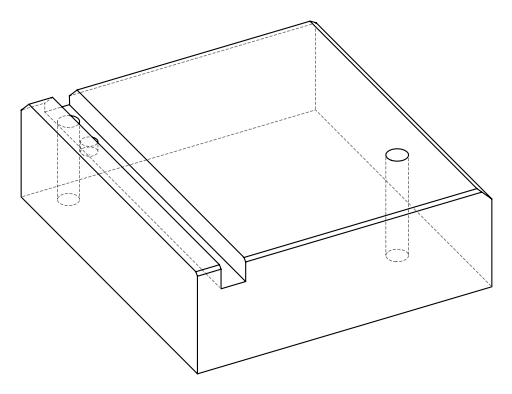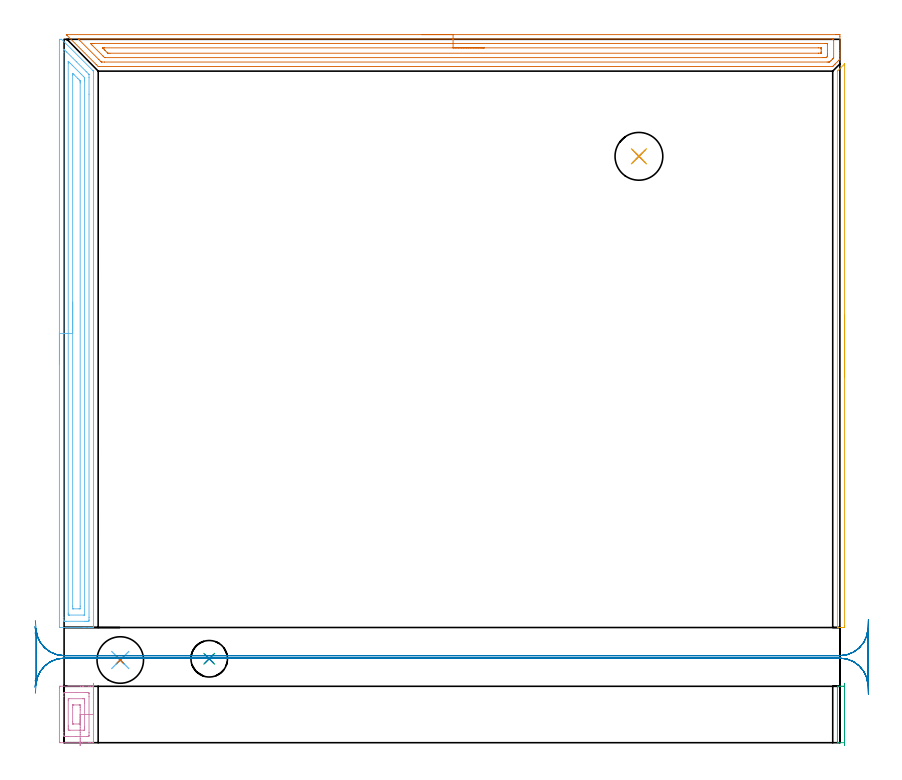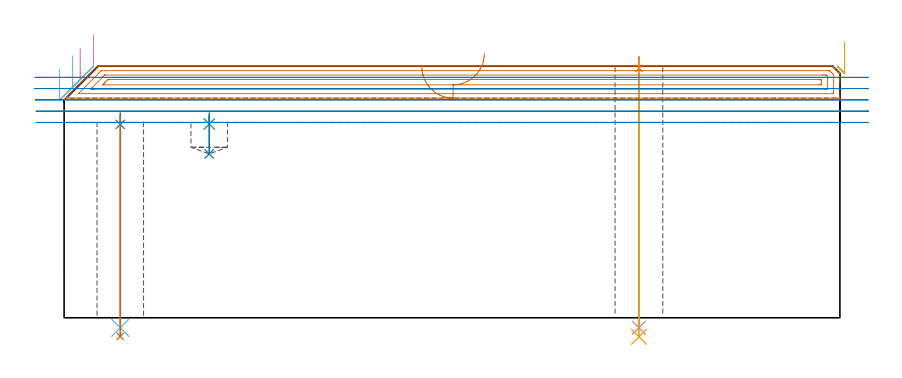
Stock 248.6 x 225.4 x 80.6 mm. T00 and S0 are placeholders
(PLAN: 14 operations, 7 tool changes, 24.1 min)
(1 SPOT_DRILL | STEP1HOLE | NXT0321_9005460120000 | 0.03 min | 3 mm3)
(2 SPOT_DRILL_1 | STEP1HOLE_1 | NXT0321_9005460120000 | 0.03 min | 1949 mm3)
(3 SPOT_DRILL_2 | STEP1POCKET | NXT0321_9005460120000 | 0.03 min | 1934 mm3)
(4 DRILL_THROUGH_HOLE_INTO_CENTER | STEP1HOLE | NXT0301_065 | 0.34 min | 5579 mm3)
(5 DRILL_TO_ENLARGE_THROUGH_HOLE | STEP1HOLE | UGT0301_283 | 0.36 min | 9224 mm3)
(6 DRILL_THROUGH_HOLE_INTO_CENTER_1 | STEP1HOLE_1 | NXT0301_065 | 0.28 min | 4365 mm3)
(7 DRILL_TO_ENLARGE_THROUGH_HOLE_1 | STEP1HOLE_1 | UGT0301_280 | 0.29 min | 7724 mm3)
(8 DRILL_BLIND_HOLE_INTO_CENTER | STEP1POCKET | NXT0301_088 | 0.05 min | 1022 mm3)
(9 AREA_MILL | FG_CHAMFER_SURFACE | UGT0205_001 | 0.3 min | 53 mm3)
(10 AREA_MILL_1 | FG_CHAMFER_SURFACE_1 | UGT0205_001 | 0.84 min | 1444 mm3)
(11 AREA_MILL_2 | FG_CHAMFER_SURFACE_2 | UGT0205_001 | 1.59 min | 488 mm3)
(12 AREA_MILL_3 | FG_CHAMFER_SURFACE_3 | UGT0205_001 | 6.15 min | 11561 mm3)
(13 AREA_MILL_4 | FG_CHAMFER_SURFACE_4 | UGT0205_001 | 7.99 min | 12540 mm3)
(14 MILL_RECTANGULAR_SLOT | SLOT_RECTANGULAR | UGT0201_100 | Follow Part, ap 4.5, ae 75% | 5.84 min | 78227 mm3)
(TOOL NXT0321_9005460120000 | NC Spot Drill, 142deg, 12mm, Carbide, Uncoated | D12 PA142 FL30 Z2)
(TOOL NXT0301_065 | Carbide Drill 9.4mm [860.1-0940-075A1-MM 2214] | D9.4 PA140 FL98 Z2)
(TOOL UGT0301_283 | Twist Drill 15.3 mm | D15.3 PA118 FL120 Z2)
(TOOL UGT0301_280 | Twist Drill 14.9 mm | D14.9 PA118 FL114 Z2)
(TOOL NXT0301_088 | Carbide Drill 11.7mm [860.1-1170-035A1-MM 2214] | D11.7 PA140 FL55 Z2)
(TOOL UGT0205_001 | Chamfer Mill 20 x 3 x 45 deg. | D20 FL50 Z2)
(TOOL UGT0201_100 | End Mill 18 mm | D18 FL22 Z2)
(OP 1 SPOT_DRILL)
G17 G21 G94 G90
T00 M6
G54
G17 G0 G90 X184.2 Y187.9 S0 M3
G43 Z90.6 H0
G94 G81 G98 Z79.941 F250. R83.6
G80
M5
M2
(OP 2 SPOT_DRILL_1)
G17 G21 G94 G90
T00 M6
G54
G17 G0 G90 X18. Y26.5 S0 M3
G43 Z90.6 H0
G94 G81 G98 Z61.959 F250. R65.6
G80
M5
M2
(OP 3 SPOT_DRILL_2)
G17 G21 G94 G90
T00 M6
G54
G17 G0 G90 X46.5 Y26.9 S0 M3
G43 Z90.6 H0
G94 G81 G98 Z62.096 F250. R65.6
G80
M5
M2
(OP 4 DRILL_THROUGH_HOLE_INTO_CENTER)
G17 G21 G94 G90
T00 M6
G54
G17 G0 G90 X184.2 Y187.9 S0 M3
G43 Z90.6 H1
G94 G73 G98 Z-3.211 F250. Q9.312 R82.6
G80
M5
M2
(OP 5 DRILL_TO_ENLARGE_THROUGH_HOLE)
G17 G21 G94 G90
T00 M6
G54
G17 G0 G90 X184.2 Y187.9 S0 M3
G43 Z90.6 H0
G94 G73 G98 Z-6.097 F250. Q14.449 R82.6
G80
M5
M2
(OP 6 DRILL_THROUGH_HOLE_INTO_CENTER_1)
G17 G21 G94 G90
T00 M6
G54
G17 G0 G90 X18. Y26.5 S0 M3
G43 Z90.6 H1
G94 G73 G98 Z-3.211 F250. Q8.226 R64.6
G80
M5
M2
(OP 7 DRILL_TO_ENLARGE_THROUGH_HOLE_1)
G17 G21 G94 G90
T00 M6
G54
G17 G0 G90 X18. Y26.5 S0 M3
G43 Z90.6 H0
G94 G73 G98 Z-5.976 F250. Q13.715 R64.6
G80
M5
M2
(OP 8 DRILL_BLIND_HOLE_INTO_CENTER)
G17 G21 G94 G90
T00 M6
G54
G17 G0 G90 X46.5 Y26.9 S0 M3
G43 Z90.6 H1
G94 G81 G98 Z52.5 F250. R64.6
G80
M5
M2
(OP 9 AREA_MILL)
G17 G21 G94 G90
T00 M6
G54
G17 G0 G90 X250.1 Y19.05 S1061 M3
G43 Z90.6 H0
Z88.3
G94 G1 Y19.012 Z87.428 F250.
Y18.898 Z86.563
Y18.709 Z85.712
Y18.447 Z84.88
Y18.113 Z84.074
Y17.71 Z83.3
Y17.242 Z82.564
Y16.711 Z81.872
Y16.121 Z81.229
Y15.478 Z80.639
Y14.786 Z80.108
Y14.05 Z79.64
Y13.276 Z79.237
Y12.47 Z78.903
Y11.638 Z78.641
Y10.787 Z78.452
Y9.922 Z78.338
Y9.05 Z78.3
Y0.284
X250.099 Y0.14 Z78.301
X250.093 Y0.003 Z78.304
X250.092 Y0. Z78.305
X247.976 Z80.423
X247.892 Z80.5
X247.888 Y0.001 Z80.504
X247.803 Y0.01 Z80.588
X247.8 Y0.14 Z80.6
Y17.96
X247.803 Y18.09 Z80.588
X247.887 Y18.098 Z80.505
X247.976 Y18.1 Z80.423
X248.626 Z79.773
X249.274 Z79.126
X249.819 Z78.577
X250.092 Z78.305
X250.093 Y18.097 Z78.303
X250.099 Y17.96 Z78.301
X250.1 Y17.816 Z78.3
Y9.05
Y8.178 Z78.338
Y7.314 Z78.452
Y6.462 Z78.641
Y5.63 Z78.903
Y4.824 Z79.237
Y4.05 Z79.64
Y3.314 Z80.108
Y2.622 Z80.64
Y1.979 Z81.229
Y1.39 Z81.872
Y0.859 Z82.564
Y0.39 Z83.3
Y-0.013 Z84.074
Y-0.347 Z84.88
Y-0.609 Z85.712
Y-0.798 Z86.564
Y-0.912 Z87.428
Y-0.95 Z88.3
G0 Z90.6
M5
M2
(OP 10 AREA_MILL_1)
G17 G21 G94 G90
T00 M6
G54
G17 G0 G90 X9.4 Y19.05 S1061 M3
G43 Z90.6 H0
G94 G1 Y19.012 Z89.728 F250.
Y18.898 Z88.863
Y18.709 Z88.012
Y18.447 Z87.18
Y18.113 Z86.374
Y17.71 Z85.6
Y17.242 Z84.864
Y16.71 Z84.172
Y16.121 Z83.529
Y15.478 Z82.939
Y14.786 Z82.408
Y14.05 Z81.94
Y13.276 Z81.537
Y12.47 Z81.203
Y11.638 Z80.941
Y10.787 Z80.752
Y9.922 Z80.638
Y9.05 Z80.6
Y0.14
X9.397 Y0.01 Z80.588
X9.365 Y0.006 Z80.557
X9.049 Y0. Z80.248
X8.509 Z79.708
X7.951 Z79.146
X5.894 Z77.091
X5.284 Z76.478
X-1.246 Y0.001 Z69.951
X-1.492 Y0.01 Z69.705
X-1.499 Y0.254 Z69.699
Y0.288
X-1.5 Y17.515 Z69.7
X-1.497 Y17.848 Z69.701
X-1.491 Y18.09 Z69.705
X-1.245 Y18.1 Z69.951
X5.284 Z76.478
X5.894 Z77.091
X6.173 Z77.37
X7.951 Z79.146
X8.51 Z79.709
X9.049 Z80.248
X9.365 Y18.094 Z80.557
X9.397 Y18.09 Z80.588
X9.4 Y17.96 Z80.6
Y9.05
X7.986 Z79.186
Y3.258
X7.984 Y2.367 Z79.184
X7.983 Y2.335 Z79.183
X7.951 Y2.01 Z79.151
X7.427 Y2.002 Z78.627
X3.872 Y2. Z75.072
X1.205 Z72.405
X0.838 Z72.038
X0.313 Y2.002 Z71.513
X-0.051 Y2.01 Z71.149
X-0.083 Y2.367 Z71.117
X-0.085 Y2.401 Z71.115
X-0.086 Y3.258 Z71.114
Y14.842
X-0.085 Y15.733 Z71.115
X-0.083 Y15.765 Z71.117
X-0.051 Y16.09 Z71.149
X0.473 Y16.099 Z71.673
X4.028 Y16.1 Z75.228
X6.696 Z77.896
X7.062 Z78.262
X7.587 Y16.098 Z78.787
X7.951 Y16.09 Z79.151
X7.983 Y15.733 Z79.183
X7.985 Y15.699 Z79.185
X7.986 Y14.842 Z79.186
Y9.05
X6.572 Z77.772
Y5.04
X6.571 Y4.641 Z77.771
X6.569 Y4.149 Z77.769
X6.567 Y4.05 Z77.767
X6.564 Y4.01 Z77.764
X6.471 Y4.006 Z77.671
X6.321 Y4.001 Z77.521
X1.876 Y4. Z73.076
X1.727 Y4.003 Z72.927
X1.578 Y4.01 Z72.778
X1.335 Y4.026 Z72.535
X1.333 Y4.149 Z72.533
X1.33 Y4.548 Z72.53
X1.329 Y5.04 Z72.529
X1.328 Y5.44 Z72.528
X1.329 Y13.459 Z72.529
X1.331 Y13.951 Z72.531
X1.333 Y14.05 Z72.533
X1.336 Y14.09 Z72.536
X1.429 Y14.095 Z72.629
X1.579 Y14.099 Z72.779
X6.024 Y14.1 Z77.224
X6.173 Y14.097 Z77.373
X6.322 Y14.09 Z77.522
X6.565 Y14.074 Z77.765
X6.567 Y13.951 Z77.767
X6.57 Y13.552 Z77.77
X6.571 Y13.06 Z77.771
X6.572 Y12.66 Z77.772
Y9.05
X5.157 Z76.357
Y6.949
Y6.822
X5.153 Y6.063 Z76.353
X5.151 Y6.016 Z76.351
X5.112 Y6.01 Z76.312
X5.01 Y6.005 Z76.21
X4.805 Y6.001 Z76.005
X3.066 Z74.266
X2.88 Y6.003 Z74.08
X2.788 Y6.008 Z73.988
X2.749 Y6.012 Z73.949
X2.748 Y6.044 Z73.948
X2.743 Y6.695 Z73.943
Y6.822
Y11.278
X2.747 Y12.037 Z73.947
X2.749 Y12.084 Z73.949
X2.788 Y12.09 Z73.988
X2.89 Y12.095 Z74.09
X3.095 Y12.099 Z74.295
X4.834 Z76.034
X5.02 Y12.097 Z76.22
X5.112 Y12.092 Z76.312
X5.15 Y12.088 Z76.35
X5.152 Y12.056 Z76.352
X5.157 Y11.405 Z76.357
Y11.278
Y10.513
Y9.05
Y8.179 Z76.395
Y7.314 Z76.509
Y6.462 Z76.698
Y5.63 Z76.96
Y4.824 Z77.294
Y4.05 Z77.697
Y3.314 Z78.166
Y2.622 Z78.697
Y1.979 Z79.286
Y1.39 Z79.929
Y0.858 Z80.621
Y0.39 Z81.357
Y-0.013 Z82.131
Y-0.347 Z82.937
Y-0.609 Z83.769
Y-0.798 Z84.621
Y-0.912 Z85.486
Y-0.95 Z86.357
G0 Z90.6
M5
M2
(OP 11 AREA_MILL_2)
G17 G21 G94 G90
T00 M6
G54
G17 G0 G90 X250.1 Y137.2 S1061 M3
G43 Z90.6 H0
Z88.3
G94 G1 Y137.162 Z87.428 F250.
Y137.048 Z86.564
Y136.859 Z85.712
Y136.597 Z84.88
Y136.263 Z84.074
Y135.86 Z83.3
Y135.392 Z82.564
Y134.86 Z81.872
Y134.271 Z81.229
Y133.628 Z80.64
Y132.936 Z80.108
Y132.2 Z79.64
Y131.426 Z79.237
Y130.62 Z78.903
Y129.788 Z78.641
Y128.937 Z78.452
Y128.072 Z78.338
Y127.2 Z78.3
Y37.362
X250.098 Y37.06 Z78.302
X250.093 Y36.919 Z78.304
X250.091 Y36.904 Z78.305
X249.819 Y36.9 Z78.577
X249.261 Z79.135
X248.95 Z79.445
X248.001 Z80.398
X247.9 Z80.492
X247.892 Y36.901 Z80.5
X247.803 Y36.91 Z80.588
X247.8 Y37.06 Z80.6
Y215.109
X247.804 Y215.195 Z80.59
X247.832 Y215.231 Z80.563
X247.955 Y215.355 Z80.444
X249.98 Y217.382 Z78.416
X250.06 Y217.464 Z78.331
X250.091 Y217.484 Z78.299
X250.093 Y217.481 Z78.298
X250.096 Y217.47 Z78.296
X250.098 Y217.412 Z78.298
X250.099 Y217.34 Z78.299
X250.1 Y217.182 Z78.3
Y127.2
Y126.328 Z78.338
Y125.464 Z78.452
Y124.612 Z78.641
Y123.78 Z78.903
Y122.974 Z79.237
Y122.2 Z79.64
Y121.464 Z80.108
Y120.772 Z80.64
Y120.129 Z81.229
Y119.54 Z81.872
Y119.009 Z82.564
Y118.54 Z83.3
Y118.137 Z84.074
Y117.803 Z84.88
Y117.541 Z85.712
Y117.352 Z86.564
Y117.238 Z87.428
Y117.2 Z88.3
G0 Z90.6
M5
M2
(OP 12 AREA_MILL_3)
G17 G21 G94 G90
T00 M6
G54
G17 G0 G90 X-1.5 Y121.15 S1061 M3
G43 Z90.6 H0
Z79.7
G94 G1 Y121.188 Z78.828 F250.
Y121.302 Z77.964
Y121.491 Z77.112
Y121.753 Z76.28
Y122.087 Z75.474
Y122.49 Z74.7
Y122.958 Z73.964
Y123.49 Z73.272
Y124.079 Z72.629
Y124.722 Z72.04
Y125.414 Z71.508
Y126.15 Z71.04
Y126.924 Z70.637
Y127.73 Z70.303
Y128.562 Z70.041
Y129.414 Z69.852
Y130.278 Z69.738
Y131.15 Z69.7
Y225.248
X-1.498 Y225.303 Z69.702
X-1.493 Y225.4 Z69.707
X-0.982 Z70.218
X-0.951 Z70.249
X-0.799 Z70.397
X9.285 Y215.316 Z80.482
X9.327 Y215.272 Z80.525
X9.399 Y215.194 Z80.584
X9.4 Y214.991 Z80.6
Y37.052
X9.397 Y36.91 Z80.588
X9.362 Y36.906 Z80.554
X9.018 Y36.9 Z80.217
X8.558 Z79.757
X7.951 Z79.146
X6.759 Z77.956
X6.173 Z77.367
X-1.234 Y36.901 Z69.963
X-1.492 Y36.91 Z69.706
X-1.499 Y37.167 Z69.699
Y37.194
X-1.5 Y131.15 Z69.7
X-0.086 Z71.114
Y221.234
X-0.085 Y222.126 Z71.115
X-0.083 Y222.158 Z71.117
X-0.079 Y222.192 Z71.121
X-0.073 Y222.212 Z71.127
X-0.051 Y222.194 Z71.149
X0.022 Y222.126 Z71.222
X0.838 Y221.312 Z72.038
X3.95 Y218.2 Z75.15
X7.062 Y215.088 Z78.262
X7.159 Y214.991 Z78.359
X7.951 Y214.191 Z79.151
X7.97 Y214.168 Z79.17
X7.979 Y214.131 Z79.179
X7.983 Y214.099 Z79.183
X7.985 Y214.065 Z79.185
X7.986 Y213.207 Z79.186
Y207.8
Y40.174
X7.984 Y39.282 Z79.184
X7.982 Y39.251 Z79.182
X7.951 Y38.91 Z79.151
X7.441 Y38.902 Z78.641
X7.062 Y38.901 Z78.262
X6.554 Y38.9 Z77.754
X0.838 Y38.901 Z72.038
X0.326 Y38.903 Z71.526
X-0.051 Y38.91 Z71.149
X-0.082 Y39.282 Z71.118
X-0.084 Y39.315 Z71.116
X-0.086 Y40.174 Z71.114
Y131.15
X1.328 Z72.528
X1.329 Y217.667 Z72.529
Y218.065
X1.332 Y218.2 Z72.532
X1.335 Y218.305 Z72.535
X1.34 Y218.349 Z72.54
X1.419 Y218.273 Z72.619
X1.727 Y217.971 Z72.927
X2.034 Y217.667 Z73.234
X2.616 Y217.085 Z73.816
X5.284 Y214.417 Z76.484
X5.602 Y214.099 Z76.802
X6.173 Y213.523 Z77.373
X6.483 Y213.207 Z77.683
X6.565 Y213.102 Z77.765
X6.567 Y213.007 Z77.767
X6.57 Y212.809 Z77.77
X6.571 Y212.315 Z77.771
Y211.915
Y41.066
X6.57 Y40.966 Z77.77
X6.567 Y40.918 Z77.767
X6.566 Y40.913 Z77.766
X6.55 Y40.908 Z77.75
X6.503 Y40.904 Z77.703
X6.338 Y40.9 Z77.538
X1.727 Z72.927
X1.562 Y40.902 Z72.762
X1.452 Y40.905 Z72.652
X1.365 Y40.91 Z72.565
X1.335 Y40.918 Z72.535
X1.334 Y40.934 Z72.534
X1.331 Y41.066 Z72.531
X1.329 Y41.465 Z72.529
X1.328 Y131.15 Z72.528
X2.743 Z73.943
Y213.971
X2.744 Y214.099 Z73.944
X2.75 Y214.374 Z73.95
X2.753 Y214.486 Z73.953
X2.824 Y214.419 Z74.024
X3.151 Y214.099 Z74.351
X4.395 Y212.857 Z75.595
X4.935 Y212.315 Z76.135
X5.114 Y212.128 Z76.314
X5.144 Y212.096 Z76.344
X5.15 Y212.073 Z76.35
X5.153 Y212.028 Z76.353
X5.156 Y211.932 Z76.356
X5.157 Y211.55 Z76.357
Y211.423
Y43.742
X5.154 Y42.98 Z76.354
X5.151 Y42.927 Z76.351
X5.149 Y42.91 Z76.349
X5.128 Y42.908 Z76.328
X5.024 Y42.904 Z76.224
X4.814 Y42.901 Z76.014
X3.066 Z74.266
X2.871 Y42.903 Z74.071
X2.774 Y42.907 Z73.974
X2.753 Y42.91 Z73.953
X2.749 Y42.921 Z73.949
X2.748 Y42.957 Z73.948
X2.743 Y43.614 Z73.943
Y43.742
Y131.15
Y132.022 Z73.981
Y132.886 Z74.095
Y133.738 Z74.283
Y134.57 Z74.546
Y135.376 Z74.88
Y136.15 Z75.282
Y136.886 Z75.751
Y137.578 Z76.282
Y138.221 Z76.872
Y138.81 Z77.515
Y139.342 Z78.207
Y139.81 Z78.943
Y140.213 Z79.716
Y140.547 Z80.522
Y140.809 Z81.354
Y140.998 Z82.206
Y141.112 Z83.071
Y141.15 Z83.943
G0 Z90.6
M5
M2
(OP 13 AREA_MILL_4)
G17 G21 G94 G90
T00 M6
G54
G17 G0 G90 X114.65 Y226.9 S1061 M3
G43 Z90.6 H0
Z80.4
G94 G1 X114.688 Z79.528 F250.
X114.802 Z78.664
X114.991 Z77.812
X115.253 Z76.98
X115.587 Z76.174
X115.99 Z75.4
X116.458 Z74.664
X116.989 Z73.972
X117.579 Z73.329
X118.222 Z72.74
X118.914 Z72.208
X119.65 Z71.74
X120.424 Z71.337
X121.23 Z71.003
X122.062 Z70.741
X122.913 Z70.552
X123.778 Z70.438
X124.65 Z70.4
X247.349
X247.977 Y226.898 Z70.402
X248.594 Y226.893 Z70.405
X248.597 Y226.891 Z70.407
X248.6 Y226.271 Z71.026
Y221.8 Z75.494
Y221.258 Z76.039
Y220.906 Z76.39
Y220.363 Z76.932
Y220.012 Z77.283
X248.599 Y219.118 Z78.18
X248.598 Y219.009 Z78.289
X248.573 Y218.977 Z78.322
X248.285 Y218.685 Z78.615
X248.27 Y218.671 Z78.629
X247.825 Y218.223 Z79.073
X247.084 Y217.482 Z79.814
X246.932 Y217.329 Z79.966
X246.637 Y217.037 Z80.263
X246.515 Y216.915 Z80.385
X246.341 Y216.744 Z80.552
X246.295 Y216.704 Z80.589
X246.19 Y216.7 Z80.6
X11.153
X10.895 Y216.705 Z80.591
X10.271 Y217.329 Z79.971
X1.025 Y226.575 Z70.724
X0.88 Y226.718 Z70.579
X0.727 Y226.877 Z70.421
X0.717 Y226.894 Z70.403
X0.727 Y226.899 Z70.399
X124.65 Y226.9 Z70.4
Y225.486 Z71.814
X246.19 Y225.485 Z71.815
X246.299
X246.517 Y225.481 Z71.819
X246.575 Y225.479 Z71.821
X246.59 Y225.468 Z71.832
X246.594 Y225.435 Z71.865
X246.597 Y225.377 Z71.923
X246.6 Y224.967 Z72.333
X246.599 Y219.603 Z77.697
X246.593 Y219.481 Z77.819
X246.59 Y219.452 Z77.848
X246.576 Y219.434 Z77.866
X246.537 Y219.391 Z77.909
X246.268 Y219.118 Z78.182
X246.216 Y219.066 Z78.234
X245.782 Y218.632 Z78.668
X245.373 Y218.223 Z79.077
X245.334 Y218.186 Z79.114
X245.296 Y218.155 Z79.145
X245.243 Y218.121 Z79.179
X245.198 Y218.119 Z79.181
X245.1 Y218.116 Z79.184
X244.904 Y218.115 Z79.185
X244.512 Y218.114 Z79.186
X12.94
X12.154 Y218.116 Z79.184
X12.047 Y218.118 Z79.182
X11.943 Y218.121 Z79.179
X11.836 Y218.223 Z79.077
X11.153 Y218.897 Z78.403
X4.897 Y225.153 Z72.147
X4.676 Y225.377 Z71.923
X4.604 Y225.454 Z71.846
X4.586 Y225.474 Z71.826
X4.608 Y225.479 Z71.821
X4.679 Y225.482 Z71.818
X4.789 Y225.485 Z71.815
X124.65 Y225.486 Z71.814
Y224.072 Z73.229
X243.92 Y224.071
X244.403 Y224.069 Z73.231
X244.563 Y224.066 Z73.234
X244.583 Y224.065 Z73.235
X244.59 Y224.022 Z73.278
X244.595 Y223.917 Z73.383
X244.598 Y223.786 Z73.514
X244.6 Y221.8 Z75.5
Y220.906 Z76.394
X244.599 Y220.709 Z76.591
X244.592 Y220.012 Z77.288
X244.59 Y219.915 Z77.385
X244.551 Y219.863 Z77.437
X244.403 Y219.705 Z77.595
X244.282 Y219.587 Z77.713
X244.236 Y219.547 Z77.753
X244.219 Y219.535 Z77.765
X244.196 Y219.534 Z77.766
X243.99 Y219.53 Z77.77
X243.509 Y219.529 Z77.771
X243.098 Y219.528 Z77.772
X13.182 Y219.529 Z77.771
X13.061 Y219.531 Z77.769
X13.002 Y219.533 Z77.767
X12.976 Y219.535 Z77.765
X12.94 Y219.565 Z77.735
X12.488 Y220.012 Z77.288
X8.912 Y223.588 Z73.712
X8.472 Y224.032 Z73.268
X8.447 Y224.064 Z73.236
X8.472 Y224.065 Z73.235
X8.885 Y224.07 Z73.23
X9.366 Y224.071 Z73.229
X9.776 Y224.072 Z73.228
X124.65 Z73.229
Y222.657 Z74.643
X241.759
X242.578 Y222.65 Z74.65
X242.591 Y222.646 Z74.654
X242.594 Y222.624 Z74.676
X242.598 Y222.57 Z74.73
X242.6 Y222.462 Z74.838
Y222.247 Z75.053
Y221.361 Z75.939
Y221.141 Z76.159
X242.598 Y221.031 Z76.269
X242.594 Y220.977 Z76.323
X242.591 Y220.954 Z76.346
X242.573 Y220.949 Z76.351
X241.722 Y220.943 Z76.357
X241.685
X14.691
X14.263 Y220.947 Z76.353
X14.05 Y220.95 Z76.35
X13.998 Y220.962 Z76.338
X13.936 Y221.019 Z76.281
X13.834 Y221.116 Z76.184
X13.148 Y221.8 Z75.5
X12.94 Y222.008 Z75.292
X12.398 Y222.554 Z74.746
X12.342 Y222.614 Z74.686
X12.312 Y222.649 Z74.651
X12.34 Y222.651 Z74.649
X12.539 Y222.655 Z74.645
X12.94 Y222.657 Z74.643
X12.977
X124.65
X125.521 Z74.681
X126.386 Z74.795
X127.238 Z74.983
X128.07 Z75.246
X128.876 Z75.58
X129.65 Z75.982
X130.386 Z76.451
X131.078 Z76.982
X131.721 Z77.572
X132.31 Z78.215
X132.841 Z78.907
X133.31 Z79.643
X133.713 Z80.416
X134.047 Z81.222
X134.309 Z82.054
X134.498 Z82.906
X134.612 Z83.771
X134.65 Z84.643
G0 Z90.6
M5
M2
(OP 14 MILL_RECTANGULAR_SLOT)
G17 G21 G94 G90
T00 M6
G54
G17 G0 G90 X-9.328 Y19.83 S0 M3
G43 Z90.654 H0
Z77.043
G94 G1 X-7.876 Y22.456 F250.
G2 X0. Y27.1 R9. F500.
G1 X248.6
G2 X257.59 Y18.524 R9.
G1 X257.6
Y36.476
X257.59
G2 X248.6 Y27.9 R9.
G1 X0.
G2 X-7.876 Y32.544 R9.
G1 X-9.328 Y35.17 F250.
G0 X-9.481 Y17.777 Z73.432
G1 X-8.63 Y20.654
G2 X0. Y27.1 R9. F500.
G1 X248.6
G2 X257.59 Y18.524 R9.
G1 X257.6
Y36.476
X257.59
G2 X248.6 Y27.9 R9.
G1 X0.
G2 X-8.628 Y34.338 R9.
G1 X-9.482 Y37.214 F250.
G0 X-9.215 Y15.844 Z69.822
G1 X-8.97 Y18.834
G2 X0. Y27.1 R9. F500.
G1 X248.6
G2 X257.59 Y18.524 R9.
G1 X257.6
Y36.476
X257.59
G2 X248.6 Y27.9 R9.
G1 X0.
G2 X-8.97 Y36.166 R9.
G1 X-9.215 Y39.156 F250.
G0 Z90.654
X257.731 Y39.473
Z66.211
G1 X257.59 Y36.476
G2 X248.6 Y27.9 R9. F500.
G1 X0.
G2 X-8.99 Y36.476 R9.
G1 Y18.524
G2 X0. Y27.1 R9.
G1 X248.6
G2 X257.59 Y18.524 R9.
G1 X257.731 Y15.527 F250.
G0 Y39.473 Z62.6
G1 X257.59 Y36.476
G2 X248.6 Y27.9 R9. F500.
G1 X0.
G2 X-8.99 Y36.476 R9.
G1 Y18.524
G2 X0. Y27.1 R9.
G1 X248.6
G2 X257.59 Y18.524 R9.
G1 X257.731 Y15.527 F250.
G0 Z90.654
M5
M2
